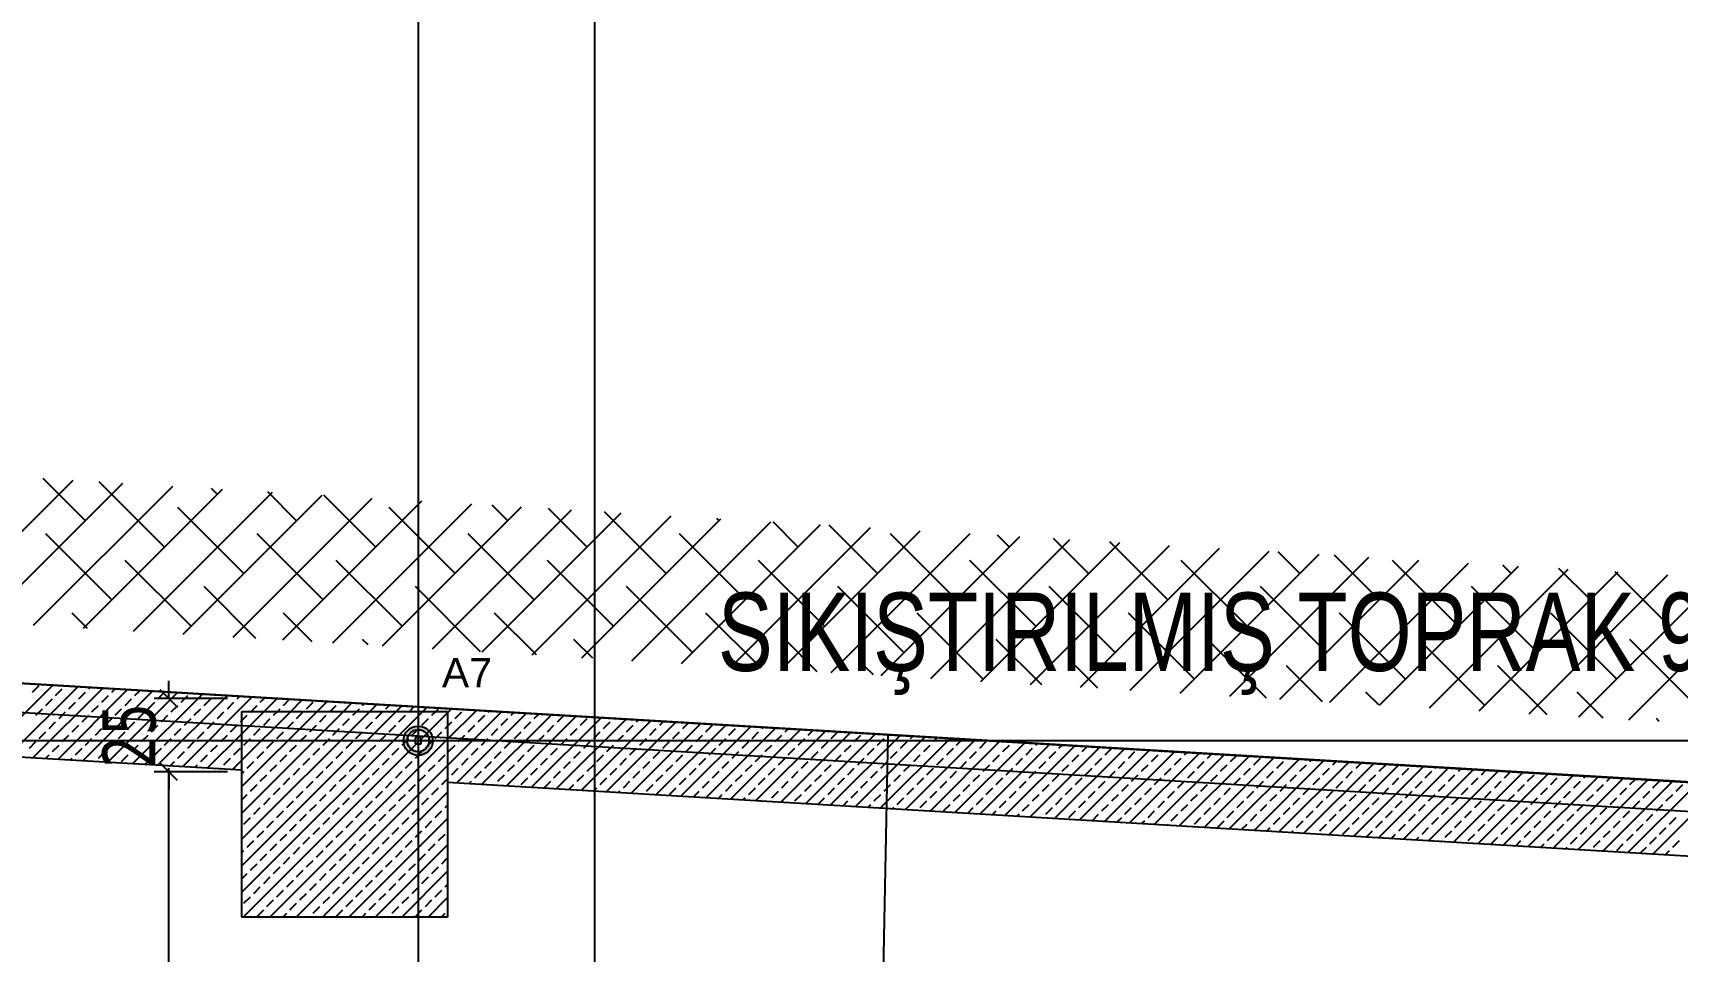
# Model space of a CAD drawing. Header units: millimetres. Extents: x 43168.9 to 43194.6, y -25545.1 to -25543.4.
# Drawn here: x 43170.9797 to 43171.0915, y -25543.8542 to -25543.7917 of the extents above; entities that cross this region are included whole.
import ezdxf

# ---------------------------------------------------------------- set-up
doc = ezdxf.new("R2010")
doc.units = ezdxf.units.MM
doc.header["$LTSCALE"] = 200
doc.linetypes.add('DASHDOT', pattern=[1, 0.5, -0.25, 0, -0.25])
doc.linetypes.add('DASHDOT2', pattern=[0.5, 0.25, -0.125, 0, -0.125])
for name, color, linetype in [('aks_sgh', 5, 'DASHDOT2'), ('kolon-b.a_sgh', 6, 'Continuous'), ('olcuic_sgh', 183, 'Continuous'), ('tarama-betonarme_sgh', 223, 'Continuous'), ('tarama-zemin_sgh', 197, 'Continuous'), ('yapi-yaklasma_sgh', 41, 'DASHDOT'), ('yazi-genel_sgh', 7, 'Continuous')]:
    doc.layers.add(name, color=color, linetype=linetype)
doc.styles.add('1-200', font='arial.ttf', dxfattribs={"height": 60})
doc.styles.add('dim', font='VERDANA.TTF', dxfattribs={"width": 0.7})
doc.styles.add('text2', font='arial.ttf')

msp = doc.modelspace()

# ---------------------------------------------------------------- hatches: boundary and pattern name
h = msp.add_hatch(color=256)
edge = h.paths.add_edge_path()
edge.add_arc((43171.00588, -25543.83992), 0.001, 0, 360)
edge = h.paths.add_edge_path(flags=16)
edge.add_arc((43171.00588, -25543.83992), 0.00075, 0, 360)
h = msp.add_hatch(color=256)
edge = h.paths.add_edge_path()
edge.add_arc((43171.00588, -25543.83992), 0.001, 0, 360)
edge = h.paths.add_edge_path(flags=16)
edge.add_arc((43171.00588, -25543.83992), 0.00075, 0, 360)

# ---------------------------------------------------------------- linework, layer by layer
at = {"color": 0, "linetype": 'ByBlock', "lineweight": -2}
for p, q in [((43170.98831, -25543.83644), (43170.98951, -25543.83764)), ((43171.00608, -25543.83972), (43171.00568, -25543.83972)), ((43171.00568, -25543.83972), (43171.00568, -25543.84012)), ((43171.00608, -25543.83972), (43171.00568, -25543.83972)), ((43171.00568, -25543.83972), (43171.00568, -25543.84012)), ((43171.00568, -25543.84012), (43171.00608, -25543.84012)), ((43171.00568, -25543.84012), (43171.00608, -25543.84012)), ((43171.00595, -25543.83985), (43171.00581, -25543.83999)), ((43171.00595, -25543.83999), (43171.00581, -25543.83985)), ((43171.00595, -25543.83985), (43171.00581, -25543.83999)), ((43171.00595, -25543.83999), (43171.00581, -25543.83985)), ((43171.00608, -25543.84012), (43171.00608, -25543.83972)), ((43171.00608, -25543.84012), (43171.00608, -25543.83972)), ((43170.98951, -25543.84263), (43170.98831, -25543.84143)), ((43170.98951, -25543.84263), (43170.98831, -25543.84143))]:
    msp.add_line(p, q, dxfattribs=at)
at = {"color": 0, "linetype": 'Continuous', "lineweight": -2}
for radius in [0.001, 0.001, 0.00075, 0.00075]:
    msp.add_circle((43171.00588, -25543.83992), radius, dxfattribs=at)
at = {"layer": 'aks_sgh'}
for p, q in [((43171.00588, -25543.74092), (43171.00588, -25544.78992)), ((43171.01788, -25543.74092), (43171.01788, -25544.78992)), ((43171.16388, -25543.84899), (43170.82076, -25543.82863)), ((43171.17088, -25543.83992), (43170.19488, -25543.83992))]:
    msp.add_line(p, q, dxfattribs=at)
at = {"layer": 'kolon-b.a_sgh'}
for p, q in [((43171.108, -25543.84367), (43170.82088, -25543.82663)), ((43170.82588, -25543.83194), (43170.99388, -25543.84191)), ((43170.99388, -25543.83792), (43171.00788, -25543.83792)), ((43170.99388, -25543.85192), (43170.99388, -25543.83792)), ((43171.00788, -25543.83792), (43171.00788, -25543.85192)), ((43171.00788, -25543.84274), (43171.10771, -25543.84867)), ((43171.00788, -25543.85192), (43170.99388, -25543.85192))]:
    msp.add_line(p, q, dxfattribs=at)
at = {"layer": 'olcuic_sgh'}
for p, q in [((43170.98891, -25543.83704), (43170.98891, -25543.83584)), ((43170.99291, -25543.83704), (43170.98791, -25543.83704)), ((43170.98891, -25543.87917), (43170.98891, -25543.84178)), ((43170.99291, -25543.84203), (43170.98791, -25543.84203)), ((43170.99291, -25543.84203), (43170.98791, -25543.84203)), ((43170.98891, -25543.84203), (43170.98891, -25543.84323))]:
    msp.add_line(p, q, dxfattribs=at)
at = {"layer": 'tarama-betonarme_sgh'}
for p, q in [((43170.9763, -25543.84086), (43170.98103, -25543.83614)), ((43170.97965, -25543.83662), (43170.9801, -25543.83617)), ((43170.978, -25543.84097), (43170.98272, -25543.83624)), ((43170.97969, -25543.84107), (43170.98442, -25543.83634)), ((43170.98055, -25543.83751), (43170.981, -25543.83706)), ((43170.98122, -25543.83684), (43170.98167, -25543.83639)), ((43170.98139, -25543.84117), (43170.98611, -25543.83644)), ((43170.98212, -25543.83774), (43170.98257, -25543.83729)), ((43170.98279, -25543.83706), (43170.98324, -25543.83662)), ((43170.98308, -25543.84127), (43170.98781, -25543.83654)), ((43170.98347, -25543.83639), (43170.98357, -25543.83629)), ((43170.98437, -25543.83729), (43170.98481, -25543.83684)), ((43170.98478, -25543.84137), (43170.98951, -25543.83664)), ((43170.98504, -25543.83662), (43170.98527, -25543.83639)), ((43170.98594, -25543.83751), (43170.98639, -25543.83706)), ((43170.98647, -25543.84147), (43170.9912, -25543.83674)), ((43170.98661, -25543.83684), (43170.98696, -25543.83649)), ((43170.98751, -25543.83774), (43170.98796, -25543.83729)), ((43170.98817, -25543.84157), (43170.9929, -25543.83684)), ((43170.98818, -25543.83706), (43170.98863, -25543.83662)), ((43170.98975, -25543.83729), (43170.9902, -25543.83684)), ((43170.98986, -25543.84167), (43170.99459, -25543.83694)), ((43170.99133, -25543.83751), (43170.99177, -25543.83706)), ((43170.992, -25543.83684), (43170.99205, -25543.83679)), ((43170.9929, -25543.83774), (43170.99335, -25543.83729)), ((43170.99357, -25543.83706), (43170.99374, -25543.83689)), ((43170.99514, -25543.83729), (43170.99544, -25543.83699)), ((43170.99541, -25543.83792), (43170.99629, -25543.83704)), ((43170.99671, -25543.83751), (43170.99713, -25543.83709)), ((43170.99721, -25543.83792), (43170.99798, -25543.83714)), ((43170.99828, -25543.83774), (43170.99873, -25543.83729)), ((43170.999, -25543.83792), (43170.99968, -25543.83724)), ((43170.97988, -25543.83819), (43170.98032, -25543.83774)), ((43170.98145, -25543.83841), (43170.9819, -25543.83796)), ((43170.98302, -25543.83864), (43170.98347, -25543.83819)), ((43170.98369, -25543.83796), (43170.98414, -25543.83751)), ((43170.98459, -25543.83886), (43170.98504, -25543.83841)), ((43170.98526, -25543.83819), (43170.98571, -25543.83774)), ((43170.98683, -25543.83841), (43170.98728, -25543.83796)), ((43170.98841, -25543.83864), (43170.98886, -25543.83819)), ((43170.98908, -25543.83796), (43170.98953, -25543.83751)), ((43170.98998, -25543.83886), (43170.99043, -25543.83841)), ((43170.99065, -25543.83819), (43170.9911, -25543.83774)), ((43170.99222, -25543.83841), (43170.99267, -25543.83796)), ((43170.99388, -25543.83945), (43170.99541, -25543.83792)), ((43170.99388, -25543.84125), (43170.99721, -25543.83792)), ((43170.99388, -25543.84304), (43170.999, -25543.83792)), ((43170.99388, -25543.84484), (43171.0008, -25543.83792)), ((43170.99388, -25543.84663), (43171.00259, -25543.83792)), ((43170.99388, -25543.84843), (43171.00439, -25543.83792)), ((43170.99388, -25543.85023), (43171.00619, -25543.83792)), ((43170.99388, -25543.83855), (43170.99424, -25543.83819)), ((43170.99398, -25543.85192), (43171.00788, -25543.83802)), ((43170.99447, -25543.83796), (43170.99451, -25543.83792)), ((43170.99451, -25543.83792), (43170.99492, -25543.83751)), ((43170.99537, -25543.83886), (43170.99582, -25543.83841)), ((43170.99604, -25543.83819), (43170.99631, -25543.83792)), ((43170.99631, -25543.83792), (43170.99649, -25543.83774)), ((43170.99761, -25543.83841), (43170.99806, -25543.83796)), ((43170.99918, -25543.83864), (43170.99963, -25543.83819)), ((43170.99986, -25543.83796), (43170.9999, -25543.83792)), ((43170.9999, -25543.83792), (43171.00031, -25543.83751)), ((43171.00075, -25543.83886), (43171.0012, -25543.83841)), ((43171.0008, -25543.83792), (43171.00137, -25543.83734)), ((43171.00143, -25543.83819), (43171.0017, -25543.83792)), ((43171.0017, -25543.83792), (43171.00188, -25543.83774)), ((43171.0021, -25543.83751), (43171.00222, -25543.83739)), ((43171.00259, -25543.83792), (43171.00307, -25543.83745)), ((43171.003, -25543.83841), (43171.00345, -25543.83796)), ((43171.00367, -25543.83774), (43171.00392, -25543.8375)), ((43171.00439, -25543.83792), (43171.00476, -25543.83755)), ((43171.00457, -25543.83864), (43171.00502, -25543.83819)), ((43171.00524, -25543.83796), (43171.00529, -25543.83792)), ((43171.00529, -25543.83792), (43171.00561, -25543.8376)), ((43171.00614, -25543.83886), (43171.00659, -25543.83841)), ((43171.00619, -25543.83792), (43171.00646, -25543.83765)), ((43171.00682, -25543.83819), (43171.00708, -25543.83792)), ((43171.00708, -25543.83792), (43171.00726, -25543.83774)), ((43171.00788, -25543.83802), (43171.00815, -25543.83775)), ((43171.00788, -25543.83982), (43171.00985, -25543.83785)), ((43171.00788, -25543.84161), (43171.01155, -25543.83795)), ((43171.00839, -25543.83841), (43171.00884, -25543.83796)), ((43171.00851, -25543.84278), (43171.01324, -25543.83805)), ((43171.00996, -25543.83864), (43171.01041, -25543.83819)), ((43171.01021, -25543.84288), (43171.01494, -25543.83815)), ((43171.01063, -25543.83796), (43171.0107, -25543.8379)), ((43171.01153, -25543.83886), (43171.01198, -25543.83841)), ((43171.0119, -25543.84298), (43171.01663, -25543.83825)), ((43171.0122, -25543.83819), (43171.01239, -25543.838)), ((43171.0136, -25543.84308), (43171.01833, -25543.83835)), ((43171.01378, -25543.83841), (43171.01409, -25543.8381)), ((43171.01529, -25543.84318), (43171.02002, -25543.83845)), ((43171.01535, -25543.83864), (43171.01578, -25543.8382)), ((43171.01692, -25543.83886), (43171.01737, -25543.83841)), ((43171.01916, -25543.83841), (43171.01917, -25543.8384)), ((43170.9801, -25543.83976), (43170.98055, -25543.83931)), ((43170.98077, -25543.83909), (43170.98122, -25543.83864)), ((43170.98167, -25543.83998), (43170.98212, -25543.83953)), ((43170.98234, -25543.83931), (43170.98279, -25543.83886)), ((43170.98392, -25543.83953), (43170.98437, -25543.83909)), ((43170.98549, -25543.83976), (43170.98594, -25543.83931)), ((43170.98616, -25543.83909), (43170.98661, -25543.83864)), ((43170.98706, -25543.83998), (43170.98751, -25543.83953)), ((43170.98773, -25543.83931), (43170.98818, -25543.83886)), ((43170.9893, -25543.83953), (43170.98975, -25543.83909)), ((43170.99088, -25543.83976), (43170.99133, -25543.83931)), ((43170.99155, -25543.83909), (43170.992, -25543.83864)), ((43170.99156, -25543.84177), (43170.99388, -25543.83945)), ((43170.99245, -25543.83998), (43170.9929, -25543.83953)), ((43170.99312, -25543.83931), (43170.99357, -25543.83886)), ((43170.99379, -25543.83864), (43170.99388, -25543.83855)), ((43170.99469, -25543.83953), (43170.99514, -25543.83909)), ((43170.99626, -25543.83976), (43170.99671, -25543.83931)), ((43170.99694, -25543.83909), (43170.99739, -25543.83864)), ((43170.99784, -25543.83998), (43170.99828, -25543.83953)), ((43170.99851, -25543.83931), (43170.99896, -25543.83886)), ((43171.00008, -25543.83953), (43171.00053, -25543.83909)), ((43171.00165, -25543.83976), (43171.0021, -25543.83931)), ((43171.00233, -25543.83909), (43171.00277, -25543.83864)), ((43171.00322, -25543.83998), (43171.00367, -25543.83953)), ((43171.0039, -25543.83931), (43171.00435, -25543.83886)), ((43171.00547, -25543.83953), (43171.00592, -25543.83909)), ((43171.00704, -25543.83976), (43171.00749, -25543.83931)), ((43171.00771, -25543.83909), (43171.00788, -25543.83892)), ((43171.00788, -25543.83892), (43171.00816, -25543.83864)), ((43171.00861, -25543.83998), (43171.00906, -25543.83953)), ((43171.00929, -25543.83931), (43171.00973, -25543.83886)), ((43171.01086, -25543.83953), (43171.01131, -25543.83909)), ((43171.01243, -25543.83976), (43171.01288, -25543.83931)), ((43171.0131, -25543.83909), (43171.01355, -25543.83864)), ((43171.014, -25543.83998), (43171.01445, -25543.83953)), ((43171.01467, -25543.83931), (43171.01512, -25543.83886)), ((43171.01625, -25543.83953), (43171.01669, -25543.83909)), ((43171.01699, -25543.84328), (43171.02172, -25543.83855)), ((43171.01782, -25543.83976), (43171.01827, -25543.83931)), ((43171.01849, -25543.83909), (43171.01894, -25543.83864)), ((43171.01869, -25543.84338), (43171.02341, -25543.83865)), ((43171.01939, -25543.83998), (43171.01984, -25543.83953)), ((43171.02006, -25543.83931), (43171.02051, -25543.83886)), ((43171.02038, -25543.84348), (43171.02511, -25543.83875)), ((43171.02074, -25543.83864), (43171.02087, -25543.8385)), ((43171.02163, -25543.83953), (43171.02208, -25543.83909)), ((43171.02208, -25543.84358), (43171.0268, -25543.83885)), ((43171.02231, -25543.83886), (43171.02257, -25543.8386)), ((43171.0232, -25543.83976), (43171.02365, -25543.83931)), ((43171.02377, -25543.84368), (43171.0285, -25543.83895)), ((43171.02388, -25543.83909), (43171.02426, -25543.8387)), ((43171.02478, -25543.83998), (43171.02523, -25543.83953)), ((43171.02545, -25543.83931), (43171.0259, -25543.83886)), ((43171.02547, -25543.84378), (43171.03019, -25543.83906)), ((43171.02702, -25543.83953), (43171.02747, -25543.83909)), ((43171.02716, -25543.84388), (43171.03189, -25543.83916)), ((43171.02859, -25543.83976), (43171.02904, -25543.83931)), ((43171.02886, -25543.84398), (43171.03359, -25543.83926)), ((43171.02927, -25543.83909), (43171.02935, -25543.83901)), ((43171.03016, -25543.83998), (43171.03061, -25543.83953)), ((43171.03055, -25543.84409), (43171.03528, -25543.83936)), ((43171.03084, -25543.83931), (43171.03104, -25543.83911)), ((43171.03225, -25543.84419), (43171.03698, -25543.83946)), ((43171.03241, -25543.83953), (43171.03274, -25543.83921)), ((43171.03394, -25543.84429), (43171.03867, -25543.83956)), ((43171.03398, -25543.83976), (43171.03443, -25543.83931)), ((43171.03555, -25543.83998), (43171.036, -25543.83953)), ((43171.0378, -25543.83953), (43171.03782, -25543.83951)), ((43170.97943, -25543.84043), (43170.97988, -25543.83998)), ((43170.981, -25543.84066), (43170.98145, -25543.84021)), ((43170.98257, -25543.84088), (43170.98302, -25543.84043)), ((43170.98324, -25543.84021), (43170.98369, -25543.83976)), ((43170.98414, -25543.84111), (43170.98459, -25543.84066)), ((43170.98481, -25543.84043), (43170.98526, -25543.83998)), ((43170.98639, -25543.84066), (43170.98683, -25543.84021)), ((43170.98796, -25543.84088), (43170.98841, -25543.84043)), ((43170.98863, -25543.84021), (43170.98908, -25543.83976)), ((43170.98953, -25543.84111), (43170.98998, -25543.84066)), ((43170.9902, -25543.84043), (43170.99065, -25543.83998)), ((43170.99177, -25543.84066), (43170.99222, -25543.84021)), ((43170.99335, -25543.84088), (43170.99379, -25543.84043)), ((43170.99402, -25543.84021), (43170.99447, -25543.83976)), ((43170.99492, -25543.84111), (43170.99537, -25543.84066)), ((43170.99559, -25543.84043), (43170.99604, -25543.83998)), ((43170.99578, -25543.85192), (43171.00788, -25543.83982)), ((43170.99716, -25543.84066), (43170.99761, -25543.84021)), ((43170.99873, -25543.84088), (43170.99918, -25543.84043)), ((43170.99941, -25543.84021), (43170.99986, -25543.83976)), ((43171.00031, -25543.84111), (43171.00075, -25543.84066)), ((43171.00098, -25543.84043), (43171.00143, -25543.83998)), ((43171.00255, -25543.84066), (43171.003, -25543.84021)), ((43171.00412, -25543.84088), (43171.00457, -25543.84043)), ((43171.0048, -25543.84021), (43171.00524, -25543.83976)), ((43171.00569, -25543.84111), (43171.00614, -25543.84066)), ((43171.00637, -25543.84043), (43171.00682, -25543.83998)), ((43171.00794, -25543.84066), (43171.00839, -25543.84021)), ((43171.00951, -25543.84088), (43171.00996, -25543.84043)), ((43171.01018, -25543.84021), (43171.01063, -25543.83976)), ((43171.01108, -25543.84111), (43171.01153, -25543.84066)), ((43171.01176, -25543.84043), (43171.0122, -25543.83998)), ((43171.01333, -25543.84066), (43171.01378, -25543.84021)), ((43171.0149, -25543.84088), (43171.01535, -25543.84043)), ((43171.01557, -25543.84021), (43171.01602, -25543.83976)), ((43171.01647, -25543.84111), (43171.01692, -25543.84066)), ((43171.01714, -25543.84043), (43171.01759, -25543.83998)), ((43171.01871, -25543.84066), (43171.01916, -25543.84021)), ((43171.02029, -25543.84088), (43171.02074, -25543.84043)), ((43171.02096, -25543.84021), (43171.02141, -25543.83976)), ((43171.02186, -25543.84111), (43171.02231, -25543.84066)), ((43171.02253, -25543.84043), (43171.02298, -25543.83998)), ((43171.0241, -25543.84066), (43171.02455, -25543.84021)), ((43171.02567, -25543.84088), (43171.02612, -25543.84043)), ((43171.02635, -25543.84021), (43171.0268, -25543.83976)), ((43171.02725, -25543.84111), (43171.0277, -25543.84066)), ((43171.02792, -25543.84043), (43171.02837, -25543.83998)), ((43171.02949, -25543.84066), (43171.02994, -25543.84021)), ((43171.03106, -25543.84088), (43171.03151, -25543.84043)), ((43171.03174, -25543.84021), (43171.03219, -25543.83976)), ((43171.03263, -25543.84111), (43171.03308, -25543.84066)), ((43171.03331, -25543.84043), (43171.03376, -25543.83998)), ((43171.03488, -25543.84066), (43171.03533, -25543.84021)), ((43171.03564, -25543.84439), (43171.04037, -25543.83966)), ((43171.03645, -25543.84088), (43171.0369, -25543.84043)), ((43171.03712, -25543.84021), (43171.03757, -25543.83976)), ((43171.03733, -25543.84449), (43171.04206, -25543.83976)), ((43171.03802, -25543.84111), (43171.03847, -25543.84066)), ((43171.0387, -25543.84043), (43171.03914, -25543.83998)), ((43171.03903, -25543.84459), (43171.04376, -25543.83986)), ((43171.03937, -25543.83976), (43171.03952, -25543.83961)), ((43171.04027, -25543.84066), (43171.04072, -25543.84021)), ((43171.04073, -25543.84469), (43171.04545, -25543.83996)), ((43171.04094, -25543.83998), (43171.04121, -25543.83971)), ((43171.04184, -25543.84088), (43171.04229, -25543.84043)), ((43171.04242, -25543.84479), (43171.04715, -25543.84006)), ((43171.04251, -25543.84021), (43171.04291, -25543.83981)), ((43171.04341, -25543.84111), (43171.04386, -25543.84066)), ((43171.04408, -25543.84043), (43171.04453, -25543.83998)), ((43171.04412, -25543.84489), (43171.04884, -25543.84016)), ((43171.04566, -25543.84066), (43171.0461, -25543.84021)), ((43171.04581, -25543.84499), (43171.05054, -25543.84026)), ((43171.04723, -25543.84088), (43171.04768, -25543.84043)), ((43171.04751, -25543.84509), (43171.05224, -25543.84036)), ((43171.0479, -25543.84021), (43171.048, -25543.84011)), ((43171.0488, -25543.84111), (43171.04925, -25543.84066)), ((43171.0492, -25543.84519), (43171.05393, -25543.84046)), ((43171.04947, -25543.84043), (43171.04969, -25543.84021)), ((43171.0509, -25543.84529), (43171.05563, -25543.84057)), ((43171.05104, -25543.84066), (43171.05139, -25543.84031)), ((43171.05259, -25543.84539), (43171.05732, -25543.84067)), ((43171.05262, -25543.84088), (43171.05306, -25543.84043)), ((43171.05419, -25543.84111), (43171.05464, -25543.84066)), ((43171.05643, -25543.84066), (43171.05647, -25543.84062)), ((43170.98054, -25543.84112), (43170.98077, -25543.84088)), ((43170.98223, -25543.84122), (43170.98234, -25543.84111)), ((43170.98571, -25543.84133), (43170.98616, -25543.84088)), ((43170.98732, -25543.84152), (43170.98773, -25543.84111)), ((43170.98902, -25543.84162), (43170.9893, -25543.84133)), ((43170.99071, -25543.84172), (43170.99088, -25543.84156)), ((43170.9911, -25543.84133), (43170.99155, -25543.84088)), ((43170.99241, -25543.84182), (43170.99245, -25543.84178)), ((43170.99267, -25543.84156), (43170.99312, -25543.84111)), ((43170.99325, -25543.84187), (43170.99388, -25543.84125)), ((43170.99424, -25543.84178), (43170.99469, -25543.84133)), ((43170.99582, -25543.842), (43170.99626, -25543.84156)), ((43170.99649, -25543.84133), (43170.99694, -25543.84088)), ((43170.99739, -25543.84223), (43170.99784, -25543.84178)), ((43170.99757, -25543.85192), (43171.00788, -25543.84161)), ((43170.99806, -25543.84156), (43170.99851, -25543.84111)), ((43170.99963, -25543.84178), (43171.00008, -25543.84133)), ((43171.0012, -25543.842), (43171.00165, -25543.84156)), ((43171.00188, -25543.84133), (43171.00233, -25543.84088)), ((43171.00277, -25543.84223), (43171.00322, -25543.84178)), ((43171.00345, -25543.84156), (43171.0039, -25543.84111)), ((43171.00502, -25543.84178), (43171.00547, -25543.84133)), ((43171.00659, -25543.842), (43171.00704, -25543.84156)), ((43171.00726, -25543.84133), (43171.00771, -25543.84088)), ((43171.00816, -25543.84223), (43171.00861, -25543.84178)), ((43171.00884, -25543.84156), (43171.00929, -25543.84111)), ((43171.01041, -25543.84178), (43171.01086, -25543.84133)), ((43171.01198, -25543.842), (43171.01243, -25543.84156)), ((43171.01265, -25543.84133), (43171.0131, -25543.84088)), ((43171.01355, -25543.84223), (43171.014, -25543.84178)), ((43171.01422, -25543.84156), (43171.01467, -25543.84111)), ((43171.0158, -25543.84178), (43171.01625, -25543.84133)), ((43171.01737, -25543.842), (43171.01782, -25543.84156)), ((43171.01804, -25543.84133), (43171.01849, -25543.84088)), ((43171.01894, -25543.84223), (43171.01939, -25543.84178)), ((43171.01961, -25543.84156), (43171.02006, -25543.84111)), ((43171.02118, -25543.84178), (43171.02163, -25543.84133)), ((43171.02276, -25543.842), (43171.0232, -25543.84156)), ((43171.02343, -25543.84133), (43171.02388, -25543.84088)), ((43171.02433, -25543.84223), (43171.02478, -25543.84178)), ((43171.025, -25543.84156), (43171.02545, -25543.84111)), ((43171.02657, -25543.84178), (43171.02702, -25543.84133)), ((43171.02814, -25543.842), (43171.02859, -25543.84156)), ((43171.02882, -25543.84133), (43171.02927, -25543.84088)), ((43171.02972, -25543.84223), (43171.03016, -25543.84178)), ((43171.03039, -25543.84156), (43171.03084, -25543.84111)), ((43171.03196, -25543.84178), (43171.03241, -25543.84133)), ((43171.03353, -25543.842), (43171.03398, -25543.84156)), ((43171.03421, -25543.84133), (43171.03465, -25543.84088)), ((43171.0351, -25543.84223), (43171.03555, -25543.84178)), ((43171.03578, -25543.84156), (43171.03623, -25543.84111)), ((43171.03735, -25543.84178), (43171.0378, -25543.84133)), ((43171.03892, -25543.842), (43171.03937, -25543.84156)), ((43171.03959, -25543.84133), (43171.04004, -25543.84088)), ((43171.04049, -25543.84223), (43171.04094, -25543.84178)), ((43171.04117, -25543.84156), (43171.04161, -25543.84111)), ((43171.04274, -25543.84178), (43171.04319, -25543.84133)), ((43171.04431, -25543.842), (43171.04476, -25543.84156)), ((43171.04498, -25543.84133), (43171.04543, -25543.84088)), ((43171.04588, -25543.84223), (43171.04633, -25543.84178)), ((43171.04655, -25543.84156), (43171.047, -25543.84111)), ((43171.04813, -25543.84178), (43171.04857, -25543.84133)), ((43171.0497, -25543.842), (43171.05015, -25543.84156)), ((43171.05037, -25543.84133), (43171.05082, -25543.84088)), ((43171.05127, -25543.84223), (43171.05172, -25543.84178)), ((43171.05194, -25543.84156), (43171.05239, -25543.84111)), ((43171.05351, -25543.84178), (43171.05396, -25543.84133)), ((43171.05429, -25543.84549), (43171.05902, -25543.84077)), ((43171.05508, -25543.842), (43171.05553, -25543.84156)), ((43171.05576, -25543.84133), (43171.05621, -25543.84088)), ((43171.05598, -25543.8456), (43171.06071, -25543.84087)), ((43171.05666, -25543.84223), (43171.05711, -25543.84178)), ((43171.05733, -25543.84156), (43171.05778, -25543.84111)), ((43171.05768, -25543.8457), (43171.06241, -25543.84097)), ((43171.058, -25543.84088), (43171.05817, -25543.84072)), ((43171.0589, -25543.84178), (43171.05935, -25543.84133)), ((43171.05937, -25543.8458), (43171.0641, -25543.84107)), ((43171.05957, -25543.84111), (43171.05986, -25543.84082)), ((43171.06047, -25543.842), (43171.06092, -25543.84156)), ((43171.06107, -25543.8459), (43171.0658, -25543.84117)), ((43171.06115, -25543.84133), (43171.06156, -25543.84092)), ((43171.06204, -25543.84223), (43171.06249, -25543.84178)), ((43171.06272, -25543.84156), (43171.06317, -25543.84111)), ((43171.06277, -25543.846), (43171.06749, -25543.84127)), ((43171.06429, -25543.84178), (43171.06474, -25543.84133)), ((43171.06446, -25543.8461), (43171.06919, -25543.84137)), ((43171.06586, -25543.842), (43171.06631, -25543.84156)), ((43171.06616, -25543.8462), (43171.07088, -25543.84147)), ((43171.06653, -25543.84133), (43171.06665, -25543.84122)), ((43171.06743, -25543.84223), (43171.06788, -25543.84178)), ((43171.06785, -25543.8463), (43171.07258, -25543.84157)), ((43171.06811, -25543.84156), (43171.06834, -25543.84132)), ((43171.06955, -25543.8464), (43171.07428, -25543.84167)), ((43171.06968, -25543.84178), (43171.07004, -25543.84142)), ((43171.07124, -25543.8465), (43171.07597, -25543.84177)), ((43171.07125, -25543.842), (43171.0717, -25543.84156)), ((43171.07282, -25543.84223), (43171.07327, -25543.84178)), ((43171.07507, -25543.84178), (43171.07512, -25543.84172)), ((43170.99388, -25543.84214), (43170.99402, -25543.842)), ((43170.99447, -25543.84335), (43170.99492, -25543.8429)), ((43170.99514, -25543.84268), (43170.99559, -25543.84223)), ((43170.99671, -25543.8429), (43170.99716, -25543.84245)), ((43170.99828, -25543.84313), (43170.99873, -25543.84268)), ((43170.99896, -25543.84245), (43170.99941, -25543.842)), ((43170.99986, -25543.84335), (43171.00031, -25543.8429)), ((43171.00053, -25543.84268), (43171.00098, -25543.84223)), ((43171.0021, -25543.8429), (43171.00255, -25543.84245)), ((43171.00367, -25543.84313), (43171.00412, -25543.84268)), ((43171.00435, -25543.84245), (43171.0048, -25543.842)), ((43171.00524, -25543.84335), (43171.00569, -25543.8429)), ((43171.00592, -25543.84268), (43171.00637, -25543.84223)), ((43171.00749, -25543.8429), (43171.00788, -25543.84251)), ((43171.00788, -25543.84251), (43171.00794, -25543.84245)), ((43171.00936, -25543.84283), (43171.00951, -25543.84268)), ((43171.00973, -25543.84245), (43171.01018, -25543.842)), ((43171.01106, -25543.84293), (43171.01108, -25543.8429)), ((43171.01131, -25543.84268), (43171.01176, -25543.84223)), ((43171.01288, -25543.8429), (43171.01333, -25543.84245)), ((43171.01445, -25543.84313), (43171.0149, -25543.84268)), ((43171.01512, -25543.84245), (43171.01557, -25543.842)), ((43171.01614, -25543.84323), (43171.01647, -25543.8429)), ((43171.01669, -25543.84268), (43171.01714, -25543.84223)), ((43171.01827, -25543.8429), (43171.01871, -25543.84245)), ((43171.01984, -25543.84313), (43171.02029, -25543.84268)), ((43171.02051, -25543.84245), (43171.02096, -25543.842)), ((43171.02141, -25543.84335), (43171.02186, -25543.8429)), ((43171.02208, -25543.84268), (43171.02253, -25543.84223)), ((43171.02365, -25543.8429), (43171.0241, -25543.84245)), ((43171.02523, -25543.84313), (43171.02567, -25543.84268)), ((43171.0259, -25543.84245), (43171.02635, -25543.842)), ((43171.0268, -25543.84335), (43171.02725, -25543.8429)), ((43171.02747, -25543.84268), (43171.02792, -25543.84223)), ((43171.02904, -25543.8429), (43171.02949, -25543.84245)), ((43171.03061, -25543.84313), (43171.03106, -25543.84268)), ((43171.03129, -25543.84245), (43171.03174, -25543.842)), ((43171.03219, -25543.84335), (43171.03263, -25543.8429)), ((43171.03286, -25543.84268), (43171.03331, -25543.84223)), ((43171.03443, -25543.8429), (43171.03488, -25543.84245)), ((43171.036, -25543.84313), (43171.03645, -25543.84268)), ((43171.03668, -25543.84245), (43171.03712, -25543.842)), ((43171.03757, -25543.84335), (43171.03802, -25543.8429)), ((43171.03825, -25543.84268), (43171.0387, -25543.84223)), ((43171.03982, -25543.8429), (43171.04027, -25543.84245)), ((43171.04139, -25543.84313), (43171.04184, -25543.84268)), ((43171.04206, -25543.84245), (43171.04251, -25543.842)), ((43171.04296, -25543.84335), (43171.04341, -25543.8429)), ((43171.04364, -25543.84268), (43171.04408, -25543.84223)), ((43171.04521, -25543.8429), (43171.04566, -25543.84245)), ((43171.04678, -25543.84313), (43171.04723, -25543.84268)), ((43171.04745, -25543.84245), (43171.0479, -25543.842)), ((43171.04835, -25543.84335), (43171.0488, -25543.8429)), ((43171.04902, -25543.84268), (43171.04947, -25543.84223)), ((43171.05059, -25543.8429), (43171.05104, -25543.84245)), ((43171.05217, -25543.84313), (43171.05262, -25543.84268)), ((43171.05284, -25543.84245), (43171.05329, -25543.842)), ((43171.05374, -25543.84335), (43171.05419, -25543.8429)), ((43171.05441, -25543.84268), (43171.05486, -25543.84223)), ((43171.05598, -25543.8429), (43171.05643, -25543.84245)), ((43171.05755, -25543.84313), (43171.058, -25543.84268)), ((43171.05823, -25543.84245), (43171.05868, -25543.842)), ((43171.05913, -25543.84335), (43171.05957, -25543.8429)), ((43171.0598, -25543.84268), (43171.06025, -25543.84223)), ((43171.06137, -25543.8429), (43171.06182, -25543.84245)), ((43171.06294, -25543.84313), (43171.06339, -25543.84268)), ((43171.06362, -25543.84245), (43171.06407, -25543.842)), ((43171.06451, -25543.84335), (43171.06496, -25543.8429)), ((43171.06519, -25543.84268), (43171.06564, -25543.84223)), ((43171.06676, -25543.8429), (43171.06721, -25543.84245)), ((43171.06833, -25543.84313), (43171.06878, -25543.84268)), ((43171.069, -25543.84245), (43171.06945, -25543.842)), ((43171.0699, -25543.84335), (43171.07035, -25543.8429)), ((43171.07058, -25543.84268), (43171.07102, -25543.84223)), ((43171.07215, -25543.8429), (43171.0726, -25543.84245)), ((43171.07294, -25543.8466), (43171.07767, -25543.84187)), ((43171.07372, -25543.84313), (43171.07417, -25543.84268)), ((43171.07439, -25543.84245), (43171.07484, -25543.842)), ((43171.07463, -25543.8467), (43171.07936, -25543.84197)), ((43171.07529, -25543.84335), (43171.07574, -25543.8429)), ((43171.07596, -25543.84268), (43171.07641, -25543.84223)), ((43171.07633, -25543.8468), (43171.08106, -25543.84207)), ((43171.07664, -25543.842), (43171.07682, -25543.84182)), ((43171.07754, -25543.8429), (43171.07798, -25543.84245)), ((43171.07802, -25543.8469), (43171.08275, -25543.84218)), ((43171.07821, -25543.84223), (43171.07851, -25543.84192)), ((43171.07911, -25543.84313), (43171.07956, -25543.84268)), ((43171.07972, -25543.847), (43171.08445, -25543.84228)), ((43171.07978, -25543.84245), (43171.08021, -25543.84202)), ((43171.08068, -25543.84335), (43171.08113, -25543.8429)), ((43171.08135, -25543.84268), (43171.0818, -25543.84223)), ((43171.08142, -25543.8471), (43171.08614, -25543.84238)), ((43171.08292, -25543.8429), (43171.08337, -25543.84245)), ((43171.08311, -25543.84721), (43171.08784, -25543.84248)), ((43171.0836, -25543.84223), (43171.0836, -25543.84223)), ((43171.0845, -25543.84313), (43171.08494, -25543.84268)), ((43171.08481, -25543.84731), (43171.08953, -25543.84258)), ((43171.08517, -25543.84245), (43171.0853, -25543.84233)), ((43171.08607, -25543.84335), (43171.08652, -25543.8429)), ((43171.0865, -25543.84741), (43171.09123, -25543.84268)), ((43171.08674, -25543.84268), (43171.08699, -25543.84243)), ((43171.0882, -25543.84751), (43171.09292, -25543.84278)), ((43171.08831, -25543.8429), (43171.08869, -25543.84253)), ((43171.08988, -25543.84313), (43171.09033, -25543.84268)), ((43171.08989, -25543.84761), (43171.09462, -25543.84288)), ((43171.09145, -25543.84335), (43171.0919, -25543.8429)), ((43170.99388, -25543.84394), (43170.99424, -25543.84358)), ((43170.99537, -25543.84425), (43170.99582, -25543.8438)), ((43170.99604, -25543.84358), (43170.99649, -25543.84313)), ((43170.99694, -25543.84447), (43170.99739, -25543.84402)), ((43170.99761, -25543.8438), (43170.99806, -25543.84335)), ((43170.99918, -25543.84402), (43170.99963, -25543.84358)), ((43170.99937, -25543.85192), (43171.00788, -25543.84341)), ((43171.00075, -25543.84425), (43171.0012, -25543.8438)), ((43171.00143, -25543.84358), (43171.00188, -25543.84313)), ((43171.00233, -25543.84447), (43171.00277, -25543.84402)), ((43171.003, -25543.8438), (43171.00345, -25543.84335)), ((43171.00457, -25543.84402), (43171.00502, -25543.84358)), ((43171.00614, -25543.84425), (43171.00659, -25543.8438)), ((43171.00682, -25543.84358), (43171.00726, -25543.84313)), ((43171.01784, -25543.84333), (43171.01804, -25543.84313)), ((43171.01953, -25543.84343), (43171.01961, -25543.84335)), ((43171.02298, -25543.84358), (43171.02343, -25543.84313)), ((43171.02462, -25543.84373), (43171.025, -25543.84335)), ((43171.02631, -25543.84383), (43171.02657, -25543.84358)), ((43171.02801, -25543.84393), (43171.02814, -25543.8438)), ((43171.02837, -25543.84358), (43171.02882, -25543.84313)), ((43171.02971, -25543.84404), (43171.02972, -25543.84402)), ((43171.02994, -25543.8438), (43171.03039, -25543.84335)), ((43171.03151, -25543.84402), (43171.03196, -25543.84358)), ((43171.0331, -25543.84424), (43171.03353, -25543.8438)), ((43171.03376, -25543.84358), (43171.03421, -25543.84313)), ((43171.03479, -25543.84434), (43171.0351, -25543.84402)), ((43171.03533, -25543.8438), (43171.03578, -25543.84335)), ((43171.0369, -25543.84402), (43171.03735, -25543.84358)), ((43171.03847, -25543.84425), (43171.03892, -25543.8438)), ((43171.03914, -25543.84358), (43171.03959, -25543.84313)), ((43171.04004, -25543.84447), (43171.04049, -25543.84402)), ((43171.04072, -25543.8438), (43171.04117, -25543.84335)), ((43171.04229, -25543.84402), (43171.04274, -25543.84358)), ((43171.04386, -25543.84425), (43171.04431, -25543.8438)), ((43171.04453, -25543.84358), (43171.04498, -25543.84313)), ((43171.04543, -25543.84447), (43171.04588, -25543.84402)), ((43171.0461, -25543.8438), (43171.04655, -25543.84335)), ((43171.04768, -25543.84402), (43171.04813, -25543.84358)), ((43171.04925, -25543.84425), (43171.0497, -25543.8438)), ((43171.04992, -25543.84358), (43171.05037, -25543.84313)), ((43171.05082, -25543.84447), (43171.05127, -25543.84402)), ((43171.05149, -25543.8438), (43171.05194, -25543.84335)), ((43171.05306, -25543.84402), (43171.05351, -25543.84358)), ((43171.05464, -25543.84425), (43171.05508, -25543.8438)), ((43171.05531, -25543.84358), (43171.05576, -25543.84313)), ((43171.05621, -25543.84447), (43171.05666, -25543.84402)), ((43171.05688, -25543.8438), (43171.05733, -25543.84335)), ((43171.05845, -25543.84402), (43171.0589, -25543.84358)), ((43171.06002, -25543.84425), (43171.06047, -25543.8438)), ((43171.0607, -25543.84358), (43171.06115, -25543.84313)), ((43171.0616, -25543.84447), (43171.06204, -25543.84402)), ((43171.06227, -25543.8438), (43171.06272, -25543.84335)), ((43171.06384, -25543.84402), (43171.06429, -25543.84358)), ((43171.06541, -25543.84425), (43171.06586, -25543.8438)), ((43171.06609, -25543.84358), (43171.06653, -25543.84313)), ((43171.06698, -25543.84447), (43171.06743, -25543.84402)), ((43171.06766, -25543.8438), (43171.06811, -25543.84335)), ((43171.06923, -25543.84402), (43171.06968, -25543.84358)), ((43171.0708, -25543.84425), (43171.07125, -25543.8438)), ((43171.07147, -25543.84358), (43171.07192, -25543.84313)), ((43171.07237, -25543.84447), (43171.07282, -25543.84402)), ((43171.07305, -25543.8438), (43171.07349, -25543.84335)), ((43171.07462, -25543.84402), (43171.07507, -25543.84358)), ((43171.07619, -25543.84425), (43171.07664, -25543.8438)), ((43171.07686, -25543.84358), (43171.07731, -25543.84313)), ((43171.07776, -25543.84447), (43171.07821, -25543.84402)), ((43171.07843, -25543.8438), (43171.07888, -25543.84335)), ((43171.08001, -25543.84402), (43171.08045, -25543.84358)), ((43171.08158, -25543.84425), (43171.08203, -25543.8438)), ((43171.08225, -25543.84358), (43171.0827, -25543.84313)), ((43171.08315, -25543.84447), (43171.0836, -25543.84402)), ((43171.08382, -25543.8438), (43171.08427, -25543.84335)), ((43171.08539, -25543.84402), (43171.08584, -25543.84358)), ((43171.08696, -25543.84425), (43171.08741, -25543.8438)), ((43171.08764, -25543.84358), (43171.08809, -25543.84313)), ((43171.08854, -25543.84447), (43171.08899, -25543.84402)), ((43171.08921, -25543.8438), (43171.08966, -25543.84335)), ((43171.09078, -25543.84402), (43171.09123, -25543.84358)), ((43170.99402, -25543.8456), (43170.99447, -25543.84515)), ((43170.99469, -25543.84492), (43170.99514, -25543.84447)), ((43170.99626, -25543.84515), (43170.99671, -25543.8447)), ((43170.99784, -25543.84537), (43170.99828, -25543.84492)), ((43170.99851, -25543.8447), (43170.99896, -25543.84425)), ((43170.99941, -25543.8456), (43170.99986, -25543.84515)), ((43171.00008, -25543.84492), (43171.00053, -25543.84447)), ((43171.00165, -25543.84515), (43171.0021, -25543.8447)), ((43171.00322, -25543.84537), (43171.00367, -25543.84492)), ((43171.0039, -25543.8447), (43171.00435, -25543.84425)), ((43171.0048, -25543.8456), (43171.00524, -25543.84515)), ((43171.00547, -25543.84492), (43171.00592, -25543.84447)), ((43171.00704, -25543.84515), (43171.00749, -25543.8447)), ((43171.00771, -25543.84447), (43171.00788, -25543.84431)), ((43171.03649, -25543.84444), (43171.03668, -25543.84425)), ((43171.03818, -25543.84454), (43171.03825, -25543.84447)), ((43171.04161, -25543.8447), (43171.04206, -25543.84425)), ((43171.04327, -25543.84484), (43171.04364, -25543.84447)), ((43171.04496, -25543.84494), (43171.04521, -25543.8447)), ((43171.04666, -25543.84504), (43171.04678, -25543.84492)), ((43171.047, -25543.8447), (43171.04745, -25543.84425)), ((43171.04857, -25543.84492), (43171.04902, -25543.84447)), ((43171.05015, -25543.84515), (43171.05059, -25543.8447)), ((43171.05175, -25543.84534), (43171.05217, -25543.84492)), ((43171.05239, -25543.8447), (43171.05284, -25543.84425)), ((43171.05344, -25543.84544), (43171.05374, -25543.84515)), ((43171.05396, -25543.84492), (43171.05441, -25543.84447)), ((43171.05553, -25543.84515), (43171.05598, -25543.8447)), ((43171.05711, -25543.84537), (43171.05755, -25543.84492)), ((43171.05778, -25543.8447), (43171.05823, -25543.84425)), ((43171.05868, -25543.8456), (43171.05913, -25543.84515)), ((43171.05935, -25543.84492), (43171.0598, -25543.84447)), ((43171.06092, -25543.84515), (43171.06137, -25543.8447)), ((43171.06249, -25543.84537), (43171.06294, -25543.84492)), ((43171.06317, -25543.8447), (43171.06362, -25543.84425)), ((43171.06407, -25543.8456), (43171.06451, -25543.84515)), ((43171.06474, -25543.84492), (43171.06519, -25543.84447)), ((43171.06631, -25543.84515), (43171.06676, -25543.8447)), ((43171.06788, -25543.84537), (43171.06833, -25543.84492)), ((43171.06856, -25543.8447), (43171.069, -25543.84425)), ((43171.06945, -25543.8456), (43171.0699, -25543.84515)), ((43171.07013, -25543.84492), (43171.07058, -25543.84447)), ((43171.0717, -25543.84515), (43171.07215, -25543.8447)), ((43171.07327, -25543.84537), (43171.07372, -25543.84492)), ((43171.07394, -25543.8447), (43171.07439, -25543.84425)), ((43171.07484, -25543.8456), (43171.07529, -25543.84515)), ((43171.07551, -25543.84492), (43171.07596, -25543.84447)), ((43171.07709, -25543.84515), (43171.07754, -25543.8447)), ((43171.07866, -25543.84537), (43171.07911, -25543.84492)), ((43171.07933, -25543.8447), (43171.07978, -25543.84425)), ((43171.08023, -25543.8456), (43171.08068, -25543.84515)), ((43171.0809, -25543.84492), (43171.08135, -25543.84447)), ((43171.08247, -25543.84515), (43171.08292, -25543.8447)), ((43171.08405, -25543.84537), (43171.0845, -25543.84492)), ((43171.08472, -25543.8447), (43171.08517, -25543.84425)), ((43171.08562, -25543.8456), (43171.08607, -25543.84515)), ((43171.08629, -25543.84492), (43171.08674, -25543.84447)), ((43171.08786, -25543.84515), (43171.08831, -25543.8447)), ((43171.08943, -25543.84537), (43171.08988, -25543.84492)), ((43171.09011, -25543.8447), (43171.09056, -25543.84425)), ((43171.09101, -25543.8456), (43171.09145, -25543.84515)), ((43170.99492, -25543.84649), (43170.99537, -25543.84605)), ((43170.99559, -25543.84582), (43170.99604, -25543.84537)), ((43170.99649, -25543.84672), (43170.99694, -25543.84627)), ((43170.99716, -25543.84605), (43170.99761, -25543.8456)), ((43170.99873, -25543.84627), (43170.99918, -25543.84582)), ((43171.00031, -25543.84649), (43171.00075, -25543.84605)), ((43171.00098, -25543.84582), (43171.00143, -25543.84537)), ((43171.00117, -25543.85192), (43171.00788, -25543.84521)), ((43171.00188, -25543.84672), (43171.00233, -25543.84627)), ((43171.00255, -25543.84605), (43171.003, -25543.8456)), ((43171.00412, -25543.84627), (43171.00457, -25543.84582)), ((43171.00569, -25543.84649), (43171.00614, -25543.84605)), ((43171.00637, -25543.84582), (43171.00682, -25543.84537)), ((43171.00726, -25543.84672), (43171.00771, -25543.84627)), ((43171.05514, -25543.84554), (43171.05531, -25543.84537)), ((43171.05683, -25543.84565), (43171.05688, -25543.8456)), ((43171.06025, -25543.84582), (43171.0607, -25543.84537)), ((43171.06192, -25543.84595), (43171.06227, -25543.8456)), ((43171.06361, -25543.84605), (43171.06384, -25543.84582)), ((43171.06531, -25543.84615), (43171.06541, -25543.84605)), ((43171.06564, -25543.84582), (43171.06609, -25543.84537)), ((43171.06721, -25543.84605), (43171.06766, -25543.8456)), ((43171.06878, -25543.84627), (43171.06923, -25543.84582)), ((43171.07039, -25543.84645), (43171.0708, -25543.84605)), ((43171.07102, -25543.84582), (43171.07147, -25543.84537)), ((43171.07209, -25543.84655), (43171.07237, -25543.84627)), ((43171.0726, -25543.84605), (43171.07305, -25543.8456)), ((43171.07417, -25543.84627), (43171.07462, -25543.84582)), ((43171.07574, -25543.84649), (43171.07619, -25543.84605)), ((43171.07641, -25543.84582), (43171.07686, -25543.84537)), ((43171.07731, -25543.84672), (43171.07776, -25543.84627)), ((43171.07798, -25543.84605), (43171.07843, -25543.8456)), ((43171.07956, -25543.84627), (43171.08001, -25543.84582)), ((43171.08113, -25543.84649), (43171.08158, -25543.84605)), ((43171.0818, -25543.84582), (43171.08225, -25543.84537)), ((43171.0827, -25543.84672), (43171.08315, -25543.84627)), ((43171.08337, -25543.84605), (43171.08382, -25543.8456)), ((43171.08494, -25543.84627), (43171.08539, -25543.84582)), ((43171.08652, -25543.84649), (43171.08696, -25543.84605)), ((43171.08719, -25543.84582), (43171.08764, -25543.84537)), ((43171.08809, -25543.84672), (43171.08854, -25543.84627)), ((43171.08876, -25543.84605), (43171.08921, -25543.8456)), ((43171.09033, -25543.84627), (43171.09078, -25543.84582)), ((43170.99388, -25543.84753), (43170.99402, -25543.84739)), ((43170.99424, -25543.84717), (43170.99469, -25543.84672)), ((43170.99582, -25543.84739), (43170.99626, -25543.84694)), ((43170.99739, -25543.84762), (43170.99784, -25543.84717)), ((43170.99806, -25543.84694), (43170.99851, -25543.84649)), ((43170.99896, -25543.84784), (43170.99941, -25543.84739)), ((43170.99963, -25543.84717), (43171.00008, -25543.84672)), ((43171.0012, -25543.84739), (43171.00165, -25543.84694)), ((43171.00277, -25543.84762), (43171.00322, -25543.84717)), ((43171.00296, -25543.85192), (43171.00788, -25543.847)), ((43171.00345, -25543.84694), (43171.0039, -25543.84649)), ((43171.00435, -25543.84784), (43171.0048, -25543.84739)), ((43171.00502, -25543.84717), (43171.00547, -25543.84672)), ((43171.00659, -25543.84739), (43171.00704, -25543.84694)), ((43171.07379, -25543.84665), (43171.07394, -25543.84649)), ((43171.07548, -25543.84675), (43171.07551, -25543.84672)), ((43171.07888, -25543.84694), (43171.07933, -25543.84649)), ((43171.08057, -25543.84705), (43171.0809, -25543.84672)), ((43171.08226, -25543.84716), (43171.08247, -25543.84694)), ((43171.08396, -25543.84726), (43171.08405, -25543.84717)), ((43171.08427, -25543.84694), (43171.08472, -25543.84649)), ((43171.08584, -25543.84717), (43171.08629, -25543.84672)), ((43171.08741, -25543.84739), (43171.08786, -25543.84694)), ((43171.08904, -25543.84756), (43171.08943, -25543.84717)), ((43171.08966, -25543.84694), (43171.09011, -25543.84649)), ((43171.09074, -25543.84766), (43171.09101, -25543.84739)), ((43171.09123, -25543.84717), (43171.09168, -25543.84672)), ((43170.99447, -25543.84874), (43170.99492, -25543.84829)), ((43170.99514, -25543.84807), (43170.99559, -25543.84762)), ((43170.99604, -25543.84896), (43170.99649, -25543.84851)), ((43170.99671, -25543.84829), (43170.99716, -25543.84784)), ((43170.99828, -25543.84851), (43170.99873, -25543.84807)), ((43170.99986, -25543.84874), (43171.00031, -25543.84829)), ((43171.00053, -25543.84807), (43171.00098, -25543.84762)), ((43171.00143, -25543.84896), (43171.00188, -25543.84851)), ((43171.0021, -25543.84829), (43171.00255, -25543.84784)), ((43171.00367, -25543.84851), (43171.00412, -25543.84807)), ((43171.00524, -25543.84874), (43171.00569, -25543.84829)), ((43171.00592, -25543.84807), (43171.00637, -25543.84762)), ((43171.00682, -25543.84896), (43171.00726, -25543.84851)), ((43171.00749, -25543.84829), (43171.00788, -25543.8479)), ((43170.99388, -25543.84933), (43170.99424, -25543.84896)), ((43170.99537, -25543.84964), (43170.99582, -25543.84919)), ((43170.99694, -25543.84986), (43170.99739, -25543.84941)), ((43170.99761, -25543.84919), (43170.99806, -25543.84874)), ((43170.99851, -25543.85009), (43170.99896, -25543.84964)), ((43170.99918, -25543.84941), (43170.99963, -25543.84896)), ((43171.00075, -25543.84964), (43171.0012, -25543.84919)), ((43171.00233, -25543.84986), (43171.00277, -25543.84941)), ((43171.003, -25543.84919), (43171.00345, -25543.84874)), ((43171.0039, -25543.85009), (43171.00435, -25543.84964)), ((43171.00457, -25543.84941), (43171.00502, -25543.84896)), ((43171.00476, -25543.85192), (43171.00788, -25543.8488)), ((43171.00614, -25543.84964), (43171.00659, -25543.84919)), ((43170.99402, -25543.85098), (43170.99447, -25543.85054)), ((43170.99469, -25543.85031), (43170.99514, -25543.84986)), ((43170.99559, -25543.85121), (43170.99604, -25543.85076)), ((43170.99626, -25543.85054), (43170.99671, -25543.85009)), ((43170.99784, -25543.85076), (43170.99828, -25543.85031)), ((43170.99941, -25543.85098), (43170.99986, -25543.85054)), ((43171.00008, -25543.85031), (43171.00053, -25543.84986)), ((43171.00098, -25543.85121), (43171.00143, -25543.85076)), ((43171.00165, -25543.85054), (43171.0021, -25543.85009)), ((43171.00322, -25543.85076), (43171.00367, -25543.85031)), ((43171.0048, -25543.85098), (43171.00524, -25543.85054)), ((43171.00547, -25543.85031), (43171.00592, -25543.84986)), ((43171.00637, -25543.85121), (43171.00682, -25543.85076)), ((43171.00655, -25543.85192), (43171.00788, -25543.85059)), ((43171.00704, -25543.85054), (43171.00749, -25543.85009)), ((43171.00771, -25543.84986), (43171.00788, -25543.8497)), ((43170.99492, -25543.85188), (43170.99537, -25543.85143)), ((43170.99668, -25543.85192), (43170.99694, -25543.85166)), ((43170.99716, -25543.85143), (43170.99761, -25543.85098)), ((43170.99873, -25543.85166), (43170.99918, -25543.85121)), ((43171.00031, -25543.85188), (43171.00075, -25543.85143)), ((43171.00206, -25543.85192), (43171.00233, -25543.85166)), ((43171.00255, -25543.85143), (43171.003, -25543.85098)), ((43171.00412, -25543.85166), (43171.00457, -25543.85121)), ((43171.00569, -25543.85188), (43171.00614, -25543.85143)), ((43171.00745, -25543.85192), (43171.00771, -25543.85166)), ((43170.99847, -25543.85192), (43170.99851, -25543.85188)), ((43171.00386, -25543.85192), (43171.0039, -25543.85188))]:
    msp.add_line(p, q, dxfattribs=at)
at = {"layer": 'tarama-zemin_sgh'}
for p, q in [((43170.97294, -25543.83165), (43170.9824, -25543.82219)), ((43170.97633, -25543.83185), (43170.98579, -25543.82239)), ((43170.97972, -25543.83205), (43170.98918, -25543.8226)), ((43170.98324, -25543.82494), (43170.98037, -25543.82207)), ((43170.98312, -25543.83225), (43170.99257, -25543.8228)), ((43170.98863, -25543.82674), (43170.98419, -25543.8223)), ((43170.99222, -25543.82315), (43170.99183, -25543.82275)), ((43170.98651, -25543.83245), (43170.99596, -25543.823)), ((43170.9899, -25543.83266), (43170.99935, -25543.8232)), ((43170.99329, -25543.83286), (43171.00274, -25543.8234)), ((43170.99761, -25543.82494), (43170.99565, -25543.82298)), ((43170.99668, -25543.83306), (43171.00613, -25543.8236)), ((43171.003, -25543.82674), (43170.99947, -25543.82321)), ((43171.00007, -25543.83326), (43171.00953, -25543.8238)), ((43171.01198, -25543.82494), (43171.01092, -25543.82389)), ((43170.99402, -25543.82853), (43170.98953, -25543.82404)), ((43171.00346, -25543.83346), (43171.01292, -25543.824)), ((43171.00839, -25543.82853), (43171.0039, -25543.82404)), ((43171.00685, -25543.83366), (43171.01631, -25543.82421)), ((43171.01024, -25543.83386), (43171.0197, -25543.82441)), ((43171.01363, -25543.83407), (43171.02309, -25543.82461)), ((43171.01737, -25543.82674), (43171.01474, -25543.82411)), ((43171.01702, -25543.83427), (43171.02648, -25543.82481)), ((43171.02276, -25543.82853), (43171.01856, -25543.82434)), ((43171.02041, -25543.83447), (43171.02987, -25543.82501)), ((43171.02635, -25543.82494), (43171.0262, -25543.82479)), ((43171.03174, -25543.82674), (43171.03002, -25543.82502)), ((43170.98504, -25543.83033), (43170.98055, -25543.82584)), ((43170.99941, -25543.83033), (43170.99492, -25543.82584)), ((43171.01378, -25543.83033), (43171.00929, -25543.82584)), ((43171.02814, -25543.83033), (43171.02365, -25543.82584)), ((43171.0238, -25543.83467), (43171.03326, -25543.82521)), ((43171.0272, -25543.83487), (43171.03665, -25543.82541)), ((43171.03059, -25543.83507), (43171.04004, -25543.82562)), ((43171.03712, -25543.82853), (43171.03384, -25543.82525)), ((43171.03398, -25543.83527), (43171.04343, -25543.82582)), ((43171.03737, -25543.83547), (43171.04682, -25543.82602)), ((43171.04251, -25543.83033), (43171.03802, -25543.82584)), ((43171.0461, -25543.82674), (43171.04529, -25543.82593)), ((43171.05149, -25543.82853), (43171.04911, -25543.82615)), ((43171.04076, -25543.83568), (43171.05022, -25543.82622)), ((43171.04415, -25543.83588), (43171.05361, -25543.82642)), ((43171.04754, -25543.83608), (43171.057, -25543.82662)), ((43171.05093, -25543.83628), (43171.06039, -25543.82682)), ((43171.05688, -25543.83033), (43171.05293, -25543.82638)), ((43171.05432, -25543.83648), (43171.06378, -25543.82702)), ((43171.05771, -25543.83668), (43171.06717, -25543.82723)), ((43171.06586, -25543.82853), (43171.06439, -25543.82706)), ((43170.99043, -25543.83213), (43170.98594, -25543.82764)), ((43171.0048, -25543.83213), (43171.00031, -25543.82764)), ((43171.01916, -25543.83213), (43171.01467, -25543.82764)), ((43171.03353, -25543.83213), (43171.02904, -25543.82764)), ((43171.0479, -25543.83213), (43171.04341, -25543.82764)), ((43171.06227, -25543.83213), (43171.05778, -25543.82764)), ((43171.0611, -25543.83688), (43171.07056, -25543.82743)), ((43171.06449, -25543.83708), (43171.07395, -25543.82763)), ((43171.06789, -25543.83729), (43171.07734, -25543.82783)), ((43171.07125, -25543.83033), (43171.06821, -25543.82729)), ((43171.07128, -25543.83749), (43171.08073, -25543.82803)), ((43171.07664, -25543.83213), (43171.07215, -25543.82764)), ((43171.07467, -25543.83769), (43171.08412, -25543.82823)), ((43171.08023, -25543.82853), (43171.07966, -25543.82797)), ((43171.08562, -25543.83033), (43171.08348, -25543.82819)), ((43170.99484, -25543.83295), (43170.99133, -25543.82943)), ((43171.01012, -25543.83386), (43171.00569, -25543.82943)), ((43171.02455, -25543.83392), (43171.02006, -25543.82943)), ((43171.03892, -25543.83392), (43171.03443, -25543.82943)), ((43171.05329, -25543.83392), (43171.0488, -25543.82943)), ((43171.06766, -25543.83392), (43171.06317, -25543.82943)), ((43171.08203, -25543.83392), (43171.07754, -25543.82943)), ((43171.07806, -25543.83789), (43171.08751, -25543.82843)), ((43171.08145, -25543.83809), (43171.0909, -25543.82863)), ((43171.08484, -25543.83829), (43171.0943, -25543.82884)), ((43171.09101, -25543.83213), (43171.0873, -25543.82842)), ((43171.08823, -25543.83849), (43171.09769, -25543.82904)), ((43170.98339, -25543.83227), (43170.98234, -25543.83123)), ((43170.99866, -25543.83318), (43170.99671, -25543.83123)), ((43171.01394, -25543.83408), (43171.01108, -25543.83123)), ((43171.02921, -25543.83499), (43171.02545, -25543.83123)), ((43171.04431, -25543.83572), (43171.03982, -25543.83123)), ((43171.05868, -25543.83572), (43171.05419, -25543.83123)), ((43171.07305, -25543.83572), (43171.06856, -25543.83123)), ((43171.08741, -25543.83572), (43171.08292, -25543.83123)), ((43171.00248, -25543.8334), (43171.0021, -25543.83302)), ((43171.01776, -25543.83431), (43171.01647, -25543.83302)), ((43171.03303, -25543.83522), (43171.03084, -25543.83302)), ((43171.04831, -25543.83612), (43171.04521, -25543.83302)), ((43171.06358, -25543.83703), (43171.05957, -25543.83302)), ((43171.07843, -25543.83751), (43171.07394, -25543.83302)), ((43171.0928, -25543.83751), (43171.08831, -25543.83302)), ((43171.03685, -25543.83544), (43171.03623, -25543.83482)), ((43171.05212, -25543.83635), (43171.05059, -25543.83482)), ((43171.0674, -25543.83726), (43171.06496, -25543.83482)), ((43171.08268, -25543.83816), (43171.07933, -25543.83482)), ((43171.07122, -25543.83748), (43171.07035, -25543.83662)), ((43171.08649, -25543.83839), (43171.08472, -25543.83662)), ((43171.09031, -25543.83862), (43171.09011, -25543.83841))]:
    msp.add_line(p, q, dxfattribs=at)
at = {"layer": 'yapi-yaklasma_sgh'}
for p, q in [((43170.284, -25543.79476), (43171.09777, -25543.84307)), ((43171.03783, -25543.83951), (43171.03257, -25544.0972))]:
    msp.add_line(p, q, dxfattribs=at)

# ---------------------------------------------------------------- texts
at = {"layer": 'aks_sgh', "style": '1-200'}
msp.add_text('A7', height=0.002, rotation=0, dxfattribs=at).set_placement((43171.00749, -25543.83629))
msp.add_text('A7', height=0.002, rotation=0, dxfattribs=at).set_placement((43171.00749, -25543.83629))
at = {"layer": 'olcuic_sgh', "color": 2, "style": 'dim', "width": 0.7}
msp.add_text('25', height=0.0036, rotation=90, dxfattribs=at).set_placement((43170.988, -25543.84175))
at = {"layer": 'yazi-genel_sgh', "color": 252, "style": 'text2', "width": 0.75}
msp.add_text('SIKIŞTIRILMIŞ TOPRAK 90 cm', height=0.0053333, dxfattribs=at).set_placement((43171.02627, -25543.83517))

doc.saveas('drawing.dxf')
